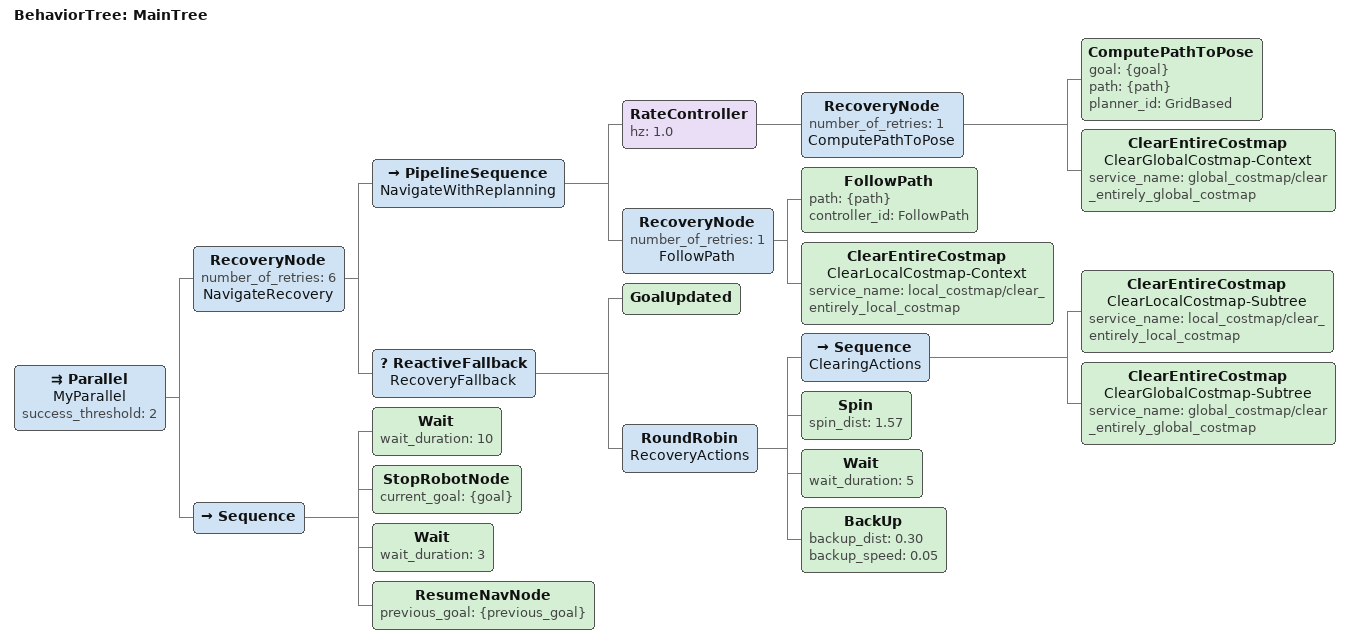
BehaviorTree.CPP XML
<root main_tree_to_execute="MainTree">
  <BehaviorTree ID="MainTree">
    <Parallel name="MyParallel" success_threshold="2">

      <RecoveryNode number_of_retries="6" name="NavigateRecovery">
        <PipelineSequence name="NavigateWithReplanning">
          <RateController hz="1.0">
            <RecoveryNode number_of_retries="1" name="ComputePathToPose">
              <ComputePathToPose goal="{goal}" path="{path}" planner_id="GridBased"/>
              <ClearEntireCostmap name="ClearGlobalCostmap-Context" service_name="global_costmap/clear_entirely_global_costmap"/>
            </RecoveryNode>
          </RateController>
          <RecoveryNode number_of_retries="1" name="FollowPath">
            <FollowPath path="{path}" controller_id="FollowPath"/>
            <ClearEntireCostmap name="ClearLocalCostmap-Context" service_name="local_costmap/clear_entirely_local_costmap"/>
          </RecoveryNode>
        </PipelineSequence>
        <ReactiveFallback name="RecoveryFallback">
          <GoalUpdated/>
          <RoundRobin name="RecoveryActions">
            <Sequence name="ClearingActions">
              <ClearEntireCostmap name="ClearLocalCostmap-Subtree" service_name="local_costmap/clear_entirely_local_costmap"/>
              <ClearEntireCostmap name="ClearGlobalCostmap-Subtree" service_name="global_costmap/clear_entirely_global_costmap"/>
            </Sequence>
            <Spin spin_dist="1.57"/>
            <Wait wait_duration="5"/>
            <BackUp backup_dist="0.30" backup_speed="0.05"/>
          </RoundRobin>
        </ReactiveFallback>
      </RecoveryNode>

      <Sequence>
	      <Wait wait_duration="10"/>

        <StopRobotNode current_goal="{goal}"/>

        <Wait wait_duration="3"/>

        <ResumeNavNode previous_goal="{previous_goal}"/>
      </Sequence>

    </Parallel>
  </BehaviorTree>
</root>
